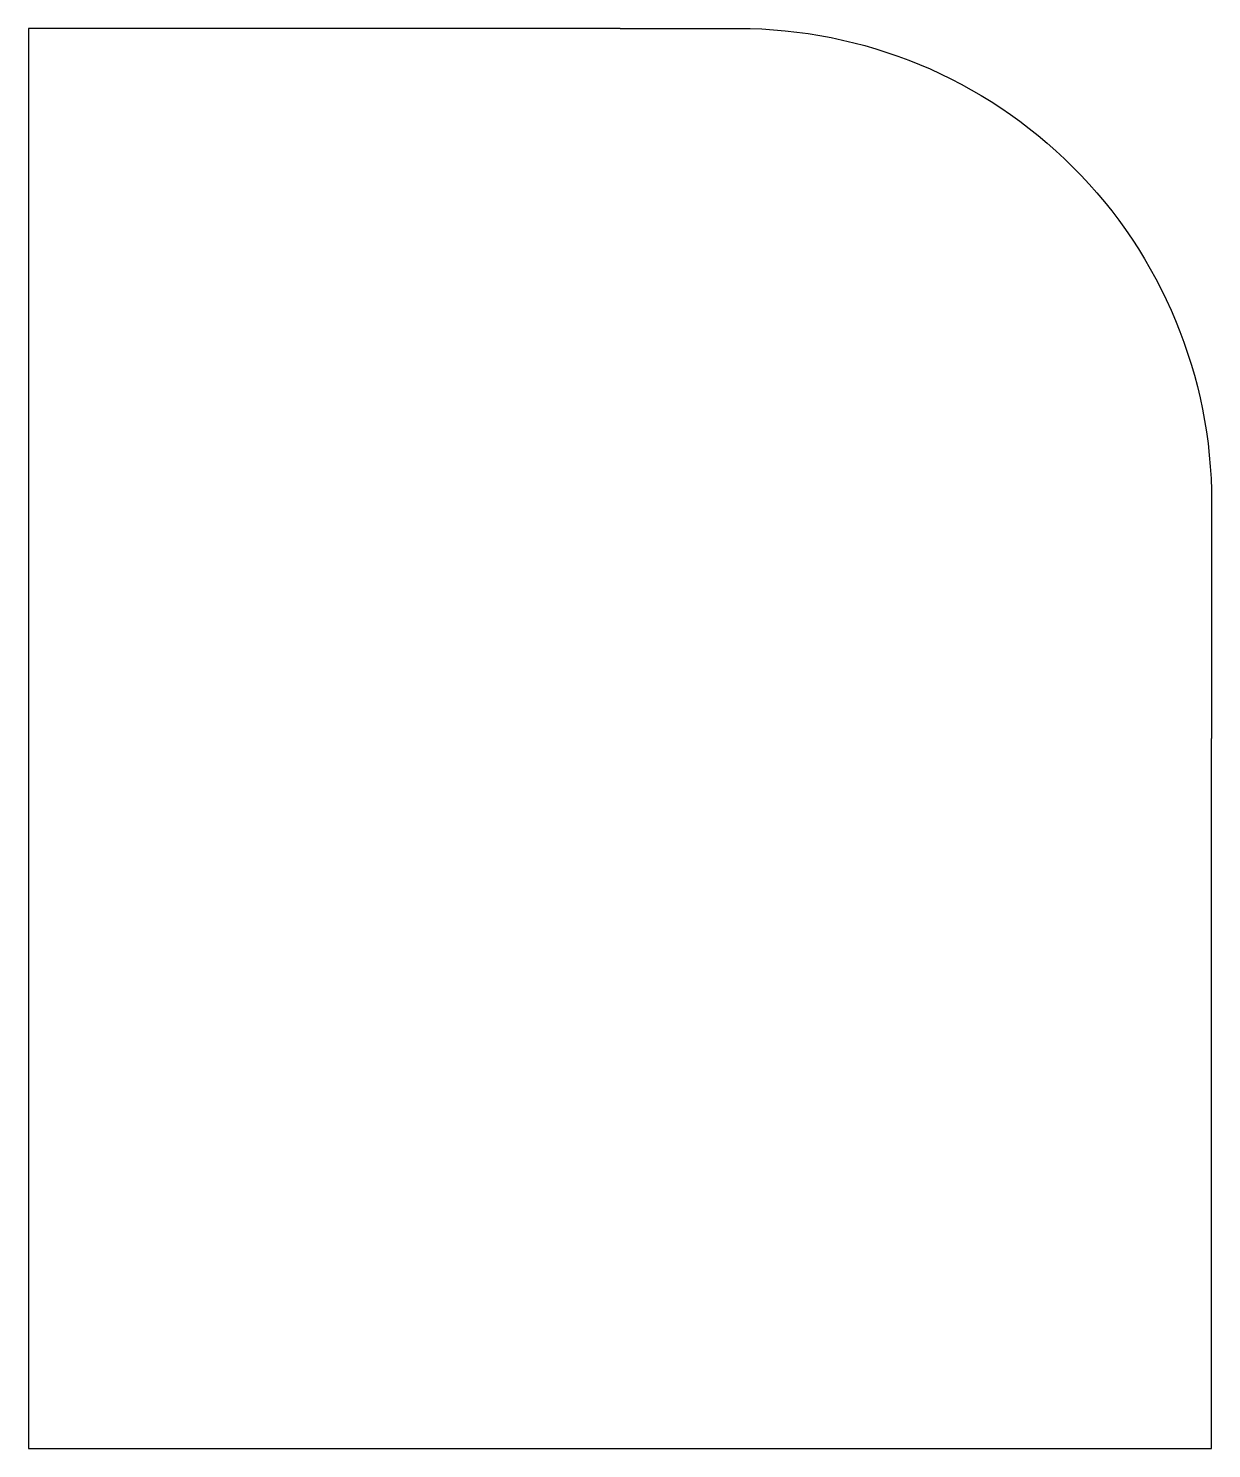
# Model space of a CAD drawing. Header units: millimetres. Extents: x 263.29 to 268.29, y 128.43 to 134.43.
import ezdxf

# ---------------------------------------------------------------- set-up
doc = ezdxf.new("R2010")
doc.units = ezdxf.units.MM

msp = doc.modelspace()

# ---------------------------------------------------------------- linework, layer by layer
msp.add_lwpolyline([(265.7897, 134.4324), (263.2897, 134.4324), (263.2897, 128.4324), (268.2897, 128.4324), (268.2897, 131.4324)])
msp.add_lwpolyline([(265.7897, 134.4324), (266.2897, 134.4324, -0.414214), (268.2897, 132.4324), (268.2897, 131.4324)], format="xyb")

doc.saveas('drawing.dxf')
